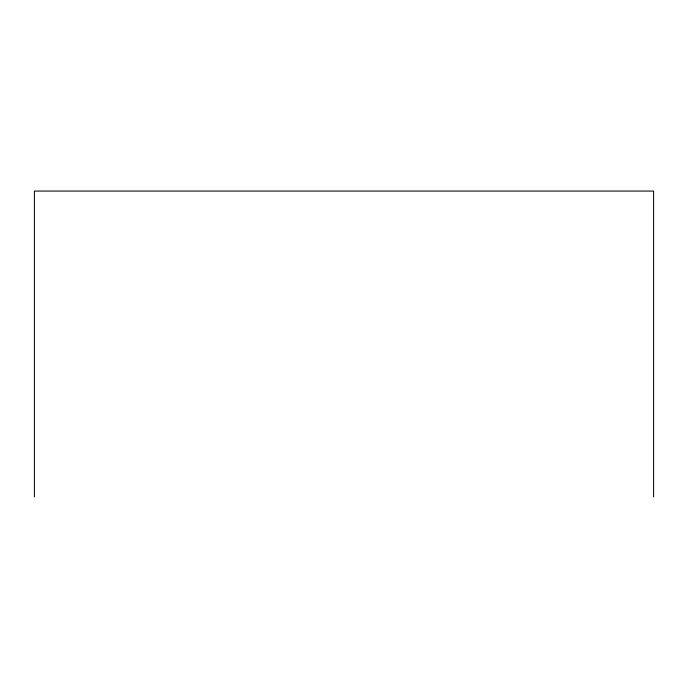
<?xml version="1.0" encoding="UTF-8"?>
<svg xmlns="http://www.w3.org/2000/svg" width="688" height="688" viewBox="0 0 688 688"><rect width="100%" height="100%" fill="white"/><g stroke="black" fill="none" stroke-linecap="round" stroke-linejoin="round"><path stroke-width="1.03" d="M653.6 496.934L653.6 191.066L34.4 191.066L34.4 496.934"/></g></svg>
